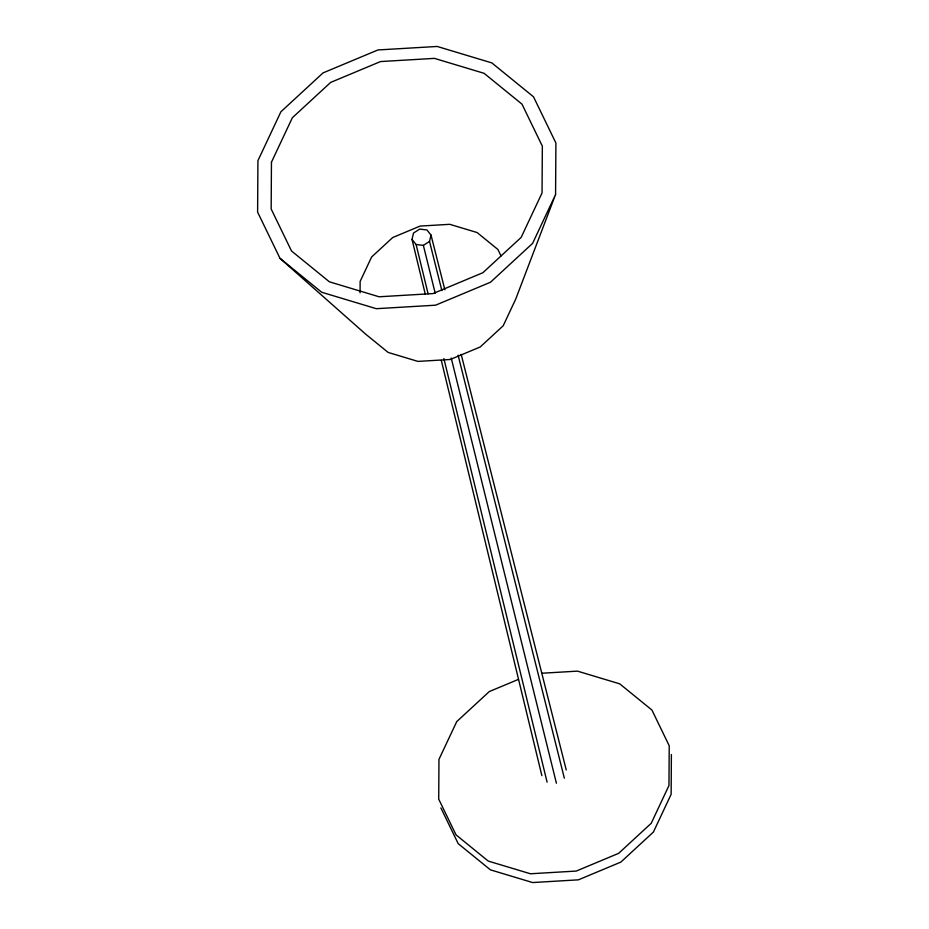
<?xml version="1.0" encoding="UTF-8"?>
<svg xmlns="http://www.w3.org/2000/svg" width="929" height="929" viewBox="0 0 929 929"><rect width="100%" height="100%" fill="white"/><g stroke="black" fill="none" stroke-linecap="round" stroke-linejoin="round"><path stroke-width="1.39" d="M360.069 292.867L360.138 281.429L371.623 256.985L392.688 237.545L420.129 226.072L449.764 224.319L477.088 232.54L497.932 249.495L501.033 255.916M555.577 194.486L555.902 143.02L533.513 96.813L491.836 62.905L437.199 46.45L377.929 49.957L323.048 72.903L280.906 111.77L257.925 160.671L257.612 212.137L279.989 258.332L365.399 333.929L388.136 352.428L417.945 361.404L450.275 359.488L480.212 346.981L503.193 325.777L515.723 299.103L555.577 194.486L532.596 243.375L490.466 282.253L435.585 305.188L376.315 308.695L321.678 292.252L279.989 258.332M671.388 754.522L671.144 794.295L653.389 832.07L620.827 862.112L578.419 879.833L532.619 882.55L490.396 869.834L458.194 843.637L440.892 807.928M425.319 294.319L412.023 239.438L413.51 233.051L419.687 229.115L426.934 229.939L431.01 235.037L444.852 289.79M441.879 290.603L429.523 241.424L431.01 235.037M412.023 239.438L416.111 244.536L423.357 245.361L429.523 241.424M518.44 679.378L489.281 691.571L456.731 721.612L438.964 759.388L438.72 799.161L456.023 834.857L488.224 861.067L530.447 873.771L576.247 871.065L618.656 853.333L651.217 823.303L668.973 785.516L669.217 745.755L651.926 710.046L619.713 683.837L577.49 671.133L541.712 673.246M461.179 354.379L566.249 769.978M458.113 355.238L564.344 778.188M423.357 245.361L435.202 293.227M451.215 358.002L556.413 783.24M416.111 244.536L428.106 293.796M443.876 358.536L547.1 782.183M441.333 360.464L541.862 775.634M271.454 162.203L271.163 208.99L291.52 250.993L329.412 281.824L379.078 296.781L432.96 293.587L482.859 272.731L521.157 237.394L542.048 192.942L542.339 146.155L521.993 104.153L484.102 73.321L434.424 58.376L380.542 61.558L330.654 82.414L292.345 117.751L271.454 162.203"/></g></svg>
